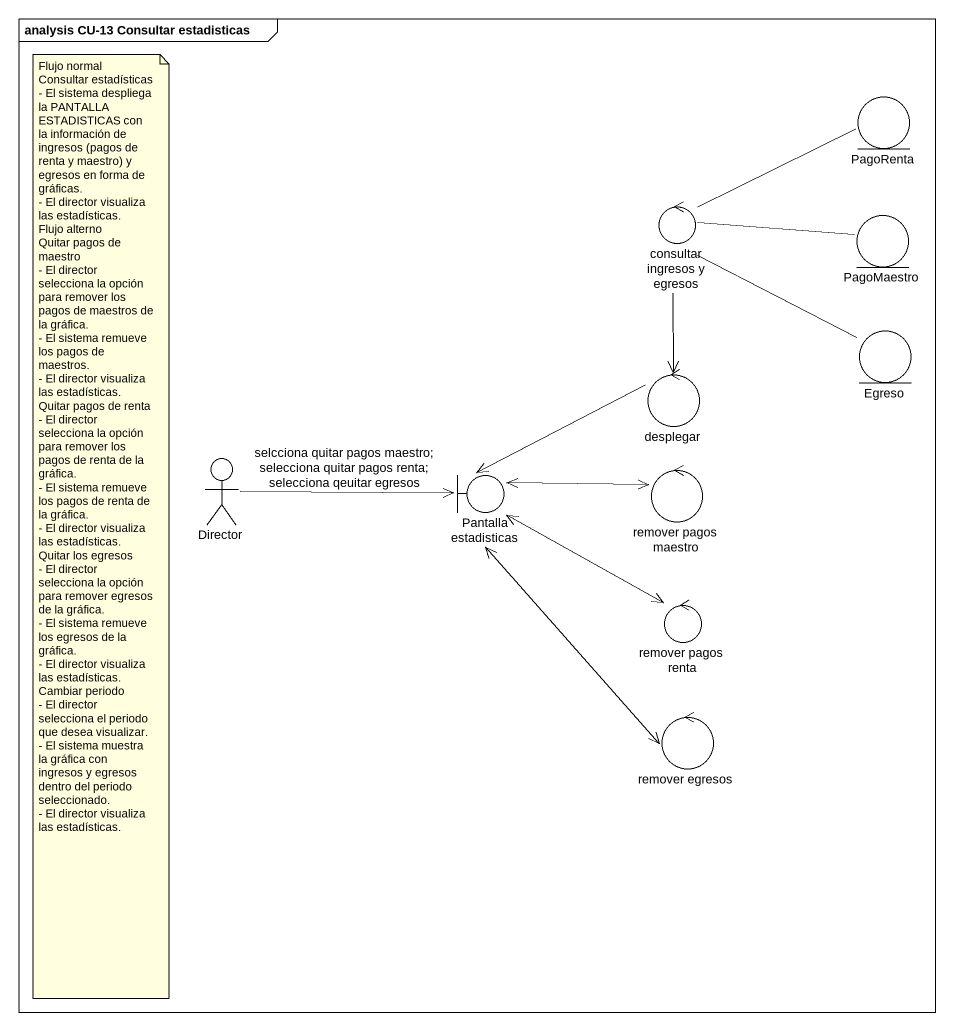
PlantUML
@startuml
mainframe analysis CU-13 Consultar estadisticas
entity PagoRenta
control "consultar ingresos y egresos" as consultar_ingresos_y_egresos
entity PagoMaestro
control desplegar
entity Egreso
actor Director
boundary "Pantalla estadisticas" as Pantalla_estadisticas
control "remover pagos maestro" as remover_pagos_maestro
control "remover pagos renta" as remover_pagos_renta
control "remover egresos" as remover_egresos
PagoRenta -left- consultar_ingresos_y_egresos
consultar_ingresos_y_egresos --> desplegar
PagoMaestro -left- consultar_ingresos_y_egresos
desplegar -left-> Pantalla_estadisticas
Egreso -left- consultar_ingresos_y_egresos
Director -right-> Pantalla_estadisticas : selcciona quitar pagos maestro; selecciona quitar pagos renta; selecciona qeuitar egresos
remover_pagos_maestro <-left-> Pantalla_estadisticas
remover_pagos_renta <-up-> Pantalla_estadisticas
remover_egresos <-up-> Pantalla_estadisticas
note as N1
  Flujo normal
  Consultar estadísticas
  - El sistema despliega la PANTALLA ESTADISTICAS con la información de ingresos (pagos de renta y maestro) y egresos en forma de gráficas.
  - El director visualiza las estadísticas.
  Flujo alterno
  Quitar pagos de maestro
  - El director selecciona la opción para remover los pagos de maestros de la gráfica.
  - El sistema remueve los pagos de maestros.
  - El director visualiza las estadísticas.
  Quitar pagos de renta
  - El director selecciona la opción para remover los pagos de renta de la gráfica.
  - El sistema remueve los pagos de renta de la gráfica.
  - El director visualiza las estadísticas.
  Quitar los egresos
  - El director selecciona la opción para remover egresos de la gráfica.
  - El sistema remueve los egresos de la gráfica.
  - El director visualiza las estadísticas.
  Cambiar periodo
  - El director selecciona el periodo que desea visualizar.
  - El sistema muestra la gráfica con ingresos y egresos dentro del periodo seleccionado.
  - El director visualiza las estadísticas.
end note
@enduml
